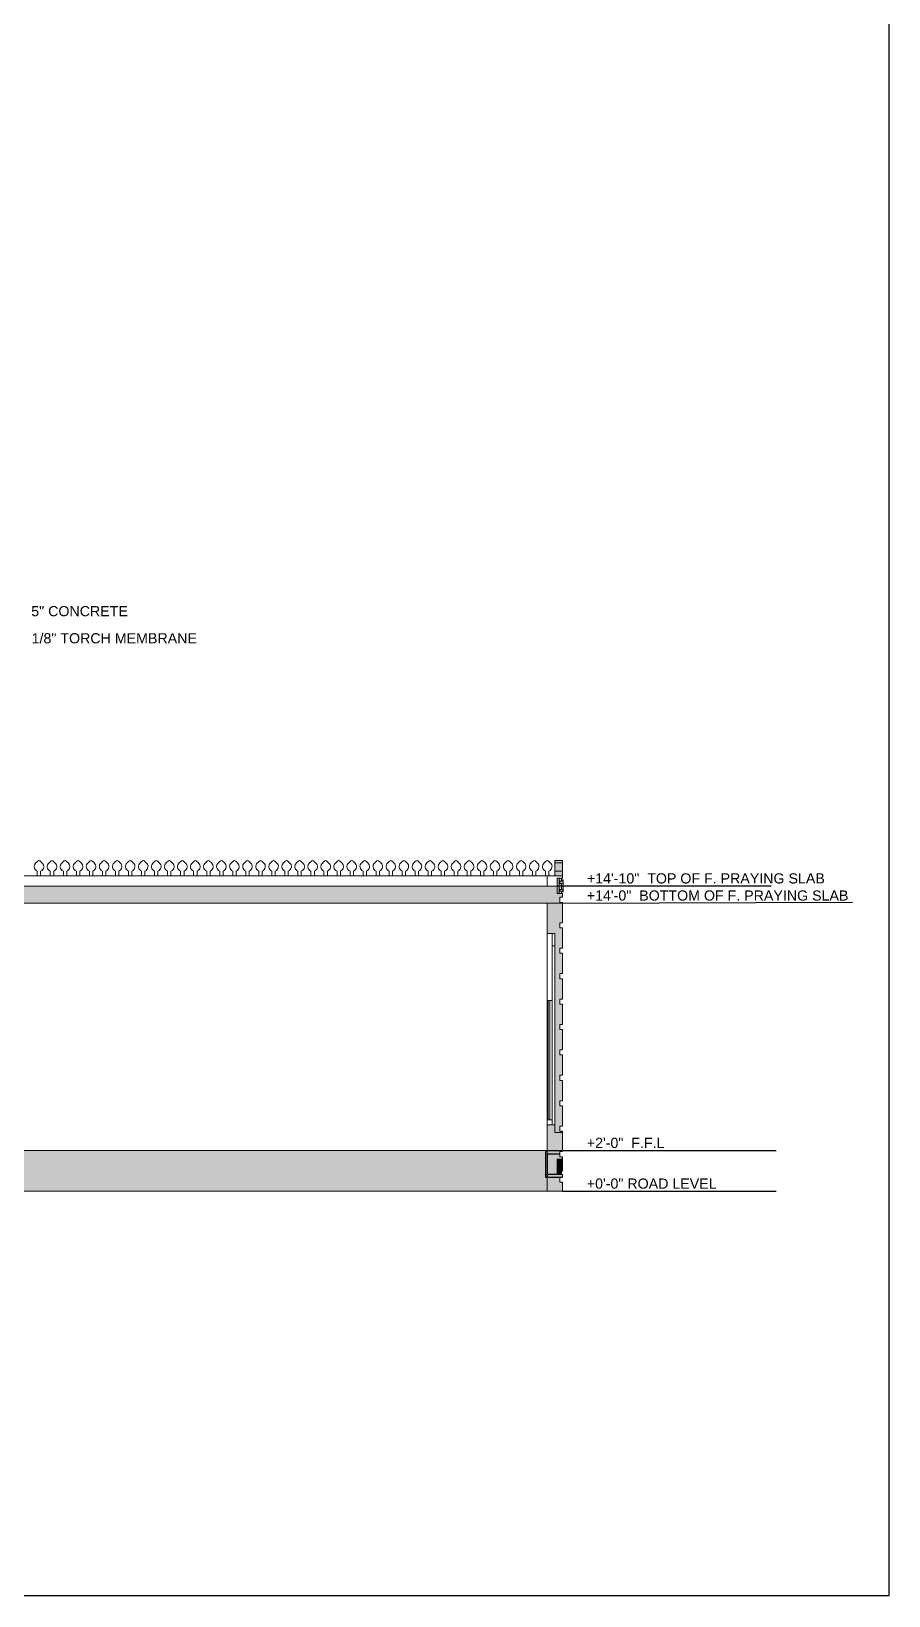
# Model space of a CAD drawing. Header units: inches. Extents: x -6210 to 141093, y -2740 to 21225.
# Drawn here: x 103540 to 104046, y 3540 to 4463 of the extents above; entities that cross this region are included whole.
import ezdxf

# ---------------------------------------------------------------- set-up
doc = ezdxf.new("R2010")
doc.units = ezdxf.units.IN
doc.header["$LTSCALE"] = 100
doc.header["$MEASUREMENT"] = 0
doc.layers.add('1text', color=6, linetype='Continuous')
doc.layers.add('walls', color=1, linetype='Continuous')
for name, color, linetype, true_color in [('BRICK HATCH', 7, 'Continuous', 0xf90105), ('CONCRETE HATCH', 7, 'Continuous', 0xb0b0b0), ('FACADE HTCH', 7, 'Continuous', 0xfafd68), ('FLOOR HATCH', 7, 'Continuous', 0xaef86d)]:
    doc.layers.add(name, color=color, linetype=linetype, true_color=true_color)
doc.styles.get("Standard").update_dxf_attribs({"font": 'arial.ttf', "height": 4})

msp = doc.modelspace()

# ---------------------------------------------------------------- hatches: boundary and pattern name
at = {"layer": 'BRICK HATCH'}
h = msp.add_hatch(color=256, dxfattribs=at)
h.dxf.hatch_style = 1
h.paths.add_polyline_path([(103851.9401, 3937.29936), (103853.37275, 3937.29936), (103853.37275, 3948.91036), (103844.37275, 3948.91036), (103844.37275, 3930.99919), (103848.87275, 3930.99919), (103848.87275, 3923.67641), (103848.87275, 3818.01568), (103848.87275, 3813.51568), (103853.37275, 3813.51568), (103853.37275, 3814.29936), (103851.9401, 3814.29936), (103851.9401, 3817.29936), (103853.37275, 3817.29936), (103853.37275, 3829.29936), (103851.9401, 3829.29936), (103851.9401, 3832.29936), (103853.37275, 3832.29936), (103853.37275, 3844.29936), (103851.9401, 3844.29936), (103851.9401, 3847.29936), (103853.37275, 3847.29936), (103853.37275, 3859.29936), (103851.9401, 3859.29936), (103851.9401, 3862.29936), (103853.37275, 3862.29936), (103853.37275, 3874.29936), (103851.9401, 3874.29936), (103851.9401, 3877.29936), (103853.37275, 3877.29936), (103853.37275, 3889.29936), (103851.9401, 3889.29936), (103851.9401, 3892.29936), (103853.37275, 3892.29936), (103853.37275, 3904.29936), (103851.9401, 3904.29936), (103851.9401, 3907.29936), (103853.37275, 3907.29936), (103853.37275, 3919.29936), (103851.9401, 3919.29936), (103851.9401, 3922.29936), (103853.37275, 3922.29936), (103853.37275, 3925.16832), (103853.37275, 3934.29936), (103851.9401, 3934.29936), (103851.9401, 3936.52524)])
h.paths.add_polyline_path([(103853.37275, 3813.51568), (103848.87275, 3813.51568), (103848.87275, 3818.01568), (103844.37275, 3818.01568), (103844.37275, 3803.01568), (103853.37275, 3803.01568)])
h.paths.add_polyline_path([(103853.37275, 3784.29936), (103851.9401, 3784.29936), (103851.9401, 3787.29936), (103844.37275, 3787.29936), (103844.37275, 3787.01568), (103844.37275, 3779.01568), (103853.37275, 3779.01568)])
h = msp.add_hatch(color=256, dxfattribs=at)
h.dxf.hatch_style = 1
h.paths.add_polyline_path([(103850.37275, 3797.79936), (103853.37275, 3797.79936), (103853.37275, 3799.29936), (103851.9401, 3799.29936), (103851.9401, 3801.01568), (103844.37275, 3801.01568), (103844.37275, 3788.79936), (103850.37275, 3788.79936)])
at = {"layer": 'CONCRETE HATCH'}
h = msp.add_hatch(color=256, dxfattribs=at)
h.dxf.hatch_style = 1
h.paths.add_polyline_path([(103853.37275, 3954.51705), (103852.87457, 3954.51705), (103851.37457, 3954.51705), (103850.37275, 3954.51705), (103850.37275, 3958.91036), (103466.37275, 3958.91036), (103466.37275, 3948.91036), (103853.37275, 3948.91036), (103851.9401, 3949.29936), (103851.9401, 3952.29936), (103853.37275, 3952.29936)])
h = msp.add_hatch(color=256, dxfattribs=at)
h.dxf.hatch_style = 1
h.paths.add_polyline_path([(103484.37275, 3809.01568), (103466.37275, 3809.01568), (103466.37275, 3807.01568), (103484.37275, 3807.01568)])
h.paths.add_polyline_path([(103851.9401, 3802.29936), (103853.37275, 3802.29936), (103853.37275, 3803.01568), (103844.37275, 3803.01568), (103844.37275, 3801.01568), (103851.9401, 3801.01568)])
h.paths.add_polyline_path([(103844.37275, 3801.01568), (103844.37275, 3803.01568), (103843.37275, 3803.01568), (103843.37275, 3788.79936), (103844.37275, 3788.79936)])
h.paths.add_polyline_path([(103853.37275, 3788.79936), (103850.37275, 3788.79936), (103844.37275, 3788.79936), (103844.37275, 3787.29936), (103853.37275, 3787.29936)])
h.paths.add_polyline_path([(103844.37275, 3788.79936), (103843.37275, 3788.79936), (103843.37275, 3787.29936), (103844.37275, 3787.29936)])
at = {"layer": 'FACADE HTCH'}
h = msp.add_hatch(color=256, dxfattribs=at)
h.dxf.hatch_style = 1
h.paths.add_polyline_path([(103853.37275, 3974.00807), (103848.87275, 3974.00807), (103848.87275, 3972.65495), (103853.37275, 3972.65495)])
h.paths.add_polyline_path([(103853.37275, 3972.65495), (103848.87275, 3972.65495), (103848.87275, 3967.76107), (103853.37275, 3967.76107)])
h.paths.add_polyline_path([(103853.37275, 3967.76107), (103848.87275, 3967.76107), (103848.87275, 3965.01568), (103853.37275, 3965.01568)])
h.paths.add_polyline_path([(103853.87092, 3961.83574), (103851.87092, 3961.83574), (103851.87092, 3960.4552), (103853.87092, 3960.4552)])
h.paths.add_polyline_path([(103853.87092, 3962.43664), (103853.87092, 3962.43721), (103853.87092, 3962.45997), (103853.87092, 3962.46071), (103853.87092, 3962.48397), (103853.87092, 3962.50702), (103853.87092, 3962.53), (103853.87092, 3962.53057), (103853.87092, 3962.55333), (103853.87092, 3962.55407), (103853.87092, 3962.57733), (103852.87457, 3962.57733), (103852.87457, 3961.83574), (103853.87092, 3961.83574)])
h.paths.add_polyline_path([(103852.87457, 3962.57733), (103852.87457, 3963.51705), (103851.37457, 3963.51705), (103851.37457, 3954.51705), (103852.87457, 3954.51705), (103852.87457, 3955.82694), (103851.87092, 3955.82694), (103851.87092, 3956.98925), (103852.87457, 3956.98925), (103852.87457, 3960.4552), (103851.87092, 3960.4552), (103851.87092, 3961.83574), (103852.87457, 3961.83574)])
h.paths.add_polyline_path([(103851.37457, 3963.51705), (103850.37275, 3963.51705), (103850.37275, 3954.51705), (103851.37457, 3954.51705)])
h.paths.add_polyline_path([(103853.87092, 3960.4552), (103852.87457, 3960.4552), (103852.87457, 3956.98925), (103853.87092, 3956.98925)])
h.paths.add_polyline_path([(103853.87092, 3956.98925), (103851.87092, 3956.98925), (103851.87092, 3955.82694), (103853.87092, 3955.82694)])
h.paths.add_polyline_path([(103853.87092, 3955.82694), (103852.87457, 3955.82694), (103852.87457, 3955.58235), (103853.87092, 3955.58235), (103853.87092, 3955.72222)])
h = msp.add_hatch(color=256, dxfattribs=at)
h.dxf.hatch_style = 1
h.paths.add_polyline_path([(103853.37275, 3797.5646), (103853.37275, 3797.58786), (103853.37275, 3797.61111), (103853.37275, 3797.63437), (103853.37275, 3797.65763), (103853.37275, 3797.68088), (103853.37275, 3797.70414), (103853.37275, 3797.7274), (103853.37275, 3797.75065), (103853.37275, 3797.77391), (103853.37275, 3797.79936), (103852.87457, 3797.79936), (103852.87457, 3797.38628), (103853.37275, 3797.38628), (103853.37275, 3797.40954), (103853.37275, 3797.43279), (103853.37275, 3797.45605), (103853.37275, 3797.47931), (103853.37275, 3797.50256), (103853.37275, 3797.52582), (103853.37275, 3797.54908)])
h.paths.add_polyline_path([(103851.37275, 3797.00456), (103851.37275, 3797.38628), (103851.37275, 3797.40954), (103851.37275, 3797.43279), (103851.37275, 3797.45605), (103851.37275, 3797.47931), (103851.37275, 3797.50256), (103851.37275, 3797.52582), (103851.37275, 3797.54908), (103851.37275, 3797.5646), (103851.37275, 3797.58786), (103851.37275, 3797.61111), (103851.37275, 3797.63437), (103851.37275, 3797.65763), (103851.37275, 3797.68088), (103851.37275, 3797.70414), (103851.37275, 3797.7274), (103851.37275, 3797.75065), (103851.37275, 3797.77391), (103851.37275, 3797.79936), (103850.37275, 3797.79936), (103850.37275, 3788.79936), (103851.37457, 3788.79936), (103851.37457, 3790.67158), (103851.37275, 3790.67158), (103851.37275, 3791.12957), (103851.37275, 3792.63121), (103851.37275, 3794.71196)])
h = msp.add_hatch(color=256, dxfattribs=at)
h.dxf.hatch_style = 1
h.paths.add_polyline_path([(103852.87457, 3797.00456), (103851.37457, 3797.00456), (103851.37457, 3794.71196), (103852.87457, 3794.71196)])
h.paths.add_polyline_path([(103852.87457, 3794.71196), (103851.37457, 3794.71196), (103851.37457, 3792.63121), (103852.87457, 3792.63121)])
h.paths.add_polyline_path([(103852.87457, 3792.63121), (103851.37457, 3792.63121), (103851.37457, 3791.12957), (103852.87457, 3791.12957)])
h.paths.add_polyline_path([(103853.37275, 3791.12957), (103852.87457, 3791.12957), (103852.87457, 3790.67158), (103853.37275, 3790.67158)])
h.paths.add_polyline_path([(103853.37275, 3792.63121), (103852.87457, 3792.63121), (103852.87457, 3791.12957), (103853.37275, 3791.12957)])
h.paths.add_polyline_path([(103853.37275, 3794.71196), (103852.87457, 3794.71196), (103852.87457, 3792.63121), (103853.37275, 3792.63121)])
h.paths.add_polyline_path([(103853.37275, 3797.00456), (103852.87457, 3797.00456), (103852.87457, 3794.71196), (103853.37275, 3794.71196)])
h.paths.add_polyline_path([(103853.37275, 3797.38628), (103852.87457, 3797.38628), (103852.87457, 3797.00456), (103853.37275, 3797.00456)])
h.paths.add_polyline_path([(103852.87457, 3797.79936), (103851.37457, 3797.79936), (103851.37457, 3797.00456), (103852.87457, 3797.00456)])
h = msp.add_hatch(color=256, dxfattribs=at)
h.dxf.hatch_style = 1
h.paths.add_polyline_path([(103852.87457, 3791.12957), (103851.37457, 3791.12957), (103851.37457, 3788.79936), (103852.87457, 3788.79936)])
at = {"layer": 'FLOOR HATCH'}
h = msp.add_hatch(color=256, dxfattribs=at)
h.dxf.hatch_style = 1
h.paths.add_polyline_path([(103466.37275, 3809.01568), (102194.37275, 3809.01568), (102194.37275, 3779.01568), (103466.37275, 3779.01568)])
h.paths.add_polyline_path([(103843.37275, 3803.01568), (103484.37275, 3803.01568), (103484.37275, 3779.01568), (103844.37275, 3779.01568), (103844.37275, 3787.29936), (103843.37275, 3787.29936)])
h.paths.add_polyline_path([(102176.37275, 3803.01568), (101859.37275, 3803.01568), (101859.37275, 3787.01568), (101858.37275, 3779.01568), (102176.37275, 3779.01568)])

# ---------------------------------------------------------------- linework, layer by layer
msp.add_lwpolyline([(101664.25189, 5114.68925), (104045.85323, 5114.68925), (104045.85323, 3540.36414), (101664.25189, 3540.36414)], close=True)
at = {"layer": '1text'}
for p, q in [((103850.37275, 3959.01705), (103976.5115, 3959.01705)), ((103853.37275, 3948.91036), (104024.47714, 3949.41626)), ((103853.37275, 3803.01568), (103979.5115, 3803.01568)), ((103853.37275, 3779.01568), (103979.5115, 3779.01568))]:
    msp.add_line(p, q, dxfattribs=at)
for points in [[(103863.68452, 3964.03921, 0, 0, 0), (103863.68452, 3960.45376, 0, 3.58544, 0), (103863.68452, 3964.03921, 3.58544, 3.58544, 0)], [(103863.64213, 3953.93251, 0, 0, 0), (103863.64213, 3950.34707, 0, 3.58544, 0), (103863.64213, 3953.93251, 3.58544, 3.58544, 0)], [(103863.64213, 3808.03784, 0, 0, 0), (103863.64213, 3804.45239, 0, 3.58544, 0), (103863.64213, 3808.03784, 3.58544, 3.58544, 0)], [(103863.47904, 3784.03784, 0, 0, 0), (103863.47904, 3780.45239, 0, 3.58544, 0), (103863.47904, 3784.03784, 3.58544, 3.58544, 0)]]:
    msp.add_lwpolyline(points, format="xyseb", dxfattribs=at)
at = {"layer": 'walls', "linetype": 'Continuous', "lineweight": 0, "extrusion": (0, 1, 0)}
for p, q in [((103543.59962, 3967.76102), (103543.59962, 3965.01541)), ((103545.59962, 3965.01541), (103545.59962, 3967.76102)), ((103551.28712, 3967.76125), (103551.28712, 3965.01564)), ((103553.28712, 3965.01564), (103553.28712, 3967.76125)), ((103558.97462, 3967.76113), (103558.97462, 3965.01552)), ((103560.97462, 3965.01552), (103560.97462, 3967.76113)), ((103566.66212, 3967.76112), (103566.66212, 3965.01551)), ((103568.66212, 3965.01551), (103568.66212, 3967.76112)), ((103574.34962, 3967.761), (103574.34962, 3965.01539)), ((103576.34962, 3965.01539), (103576.34962, 3967.761)), ((103582.03712, 3967.76111), (103582.03712, 3965.0155)), ((103584.03712, 3965.0155), (103584.03712, 3967.76111)), ((103589.72462, 3967.76099), (103589.72462, 3965.01538)), ((103591.72462, 3965.01538), (103591.72462, 3967.76099)), ((103597.41212, 3967.76121), (103597.41212, 3965.01561)), ((103599.41212, 3965.0156), (103599.41212, 3967.76121)), ((103605.09962, 3967.76109), (103605.09962, 3965.01548)), ((103607.09962, 3965.01548), (103607.09962, 3967.76109)), ((103612.78712, 3967.76109), (103612.78712, 3965.01548)), ((103614.78712, 3965.01548), (103614.78712, 3967.76109)), ((103620.47462, 3967.76097), (103620.47462, 3965.01536)), ((103622.47462, 3965.01536), (103622.47462, 3967.76097)), ((103628.16212, 3967.76131), (103628.16212, 3965.0157)), ((103630.16212, 3965.0157), (103630.16212, 3967.76131)), ((103635.84962, 3967.76119), (103635.84962, 3965.01558)), ((103637.84962, 3965.01558), (103637.84962, 3967.76119)), ((103643.53712, 3967.76118), (103643.53712, 3965.01557)), ((103645.53712, 3965.01557), (103645.53712, 3967.76118)), ((103651.22462, 3967.76094), (103651.22462, 3965.01533)), ((103653.22462, 3965.01533), (103653.22462, 3967.76094)), ((103658.91212, 3967.76117), (103658.91212, 3965.01556)), ((103660.91212, 3965.01556), (103660.91212, 3967.76117)), ((103666.59962, 3967.76105), (103666.59962, 3965.01544)), ((103668.59962, 3965.01544), (103668.59962, 3967.76105)), ((103674.28712, 3967.76104), (103674.28712, 3965.01543)), ((103676.28712, 3965.01543), (103676.28712, 3967.76104)), ((103681.97462, 3967.76092), (103681.97462, 3965.01531)), ((103683.97462, 3965.01531), (103683.97462, 3967.76092)), ((103689.66212, 3967.76103), (103689.66212, 3965.01542)), ((103691.66212, 3965.01542), (103691.66212, 3967.76103)), ((103697.34962, 3967.76091), (103697.34962, 3965.0153)), ((103699.34962, 3965.0153), (103699.34962, 3967.76091)), ((103705.03712, 3967.76114), (103705.03712, 3965.01553)), ((103707.03712, 3965.01553), (103707.03712, 3967.76114)), ((103712.72462, 3967.76101), (103712.72462, 3965.01541)), ((103714.72462, 3965.0154), (103714.72462, 3967.76101)), ((103720.41212, 3967.76101), (103720.41212, 3965.0154)), ((103722.41212, 3965.0154), (103722.41212, 3967.76101)), ((103728.09962, 3967.76089), (103728.09962, 3965.01528)), ((103730.09962, 3965.01528), (103730.09962, 3967.76089)), ((103735.78712, 3967.76123), (103735.78712, 3965.01562)), ((103737.78712, 3965.01562), (103737.78712, 3967.76123)), ((103743.47462, 3967.76111), (103743.47462, 3965.0155)), ((103745.47462, 3965.0155), (103745.47462, 3967.76111)), ((103751.16212, 3967.7611), (103751.16212, 3965.01549)), ((103753.16212, 3965.01549), (103753.16212, 3967.7611)), ((103758.84962, 3967.76098), (103758.84962, 3965.01537)), ((103760.84962, 3965.01537), (103760.84962, 3967.76098)), ((103766.53712, 3967.76098), (103766.53712, 3965.01537)), ((103768.53712, 3965.01537), (103768.53712, 3967.76098)), ((103774.22462, 3967.76085), (103774.22462, 3965.01525)), ((103776.22462, 3965.01524), (103776.22462, 3967.76085)), ((103781.91212, 3967.76096), (103781.91212, 3965.01536)), ((103783.91212, 3965.01535), (103783.91212, 3967.76096)), ((103789.59962, 3967.76084), (103789.59962, 3965.01523)), ((103791.59962, 3965.01523), (103791.59962, 3967.76084)), ((103797.28712, 3967.76095), (103797.28712, 3965.01534)), ((103799.28712, 3965.01534), (103799.28712, 3967.76095)), ((103804.97462, 3967.76083), (103804.97462, 3965.01522)), ((103806.97462, 3965.01522), (103806.97462, 3967.76083)), ((103812.66212, 3967.76106), (103812.66212, 3965.01545)), ((103814.66212, 3965.01545), (103814.66212, 3967.76106)), ((103820.34962, 3967.76094), (103820.34962, 3965.01533)), ((103822.34962, 3965.01533), (103822.34962, 3967.76094)), ((103828.03712, 3967.76093), (103828.03712, 3965.01532)), ((103830.03712, 3965.01532), (103830.03712, 3967.76093)), ((103835.72462, 3967.76081), (103835.72462, 3965.0152)), ((103837.72462, 3965.0152), (103837.72462, 3967.76081)), ((103843.41212, 3967.7608), (103843.41212, 3965.0152)), ((103845.41212, 3965.01519), (103845.41212, 3967.7608)), ((103848.87275, 3972.65495), (103848.87275, 3974.00807)), ((103848.87275, 3974.00807), (103853.37275, 3974.00807)), ((103848.87275, 3967.76107), (103848.87275, 3972.65495)), ((103848.87275, 3972.65495), (103853.37275, 3972.65495)), ((103848.87275, 3965.01568), (103848.87275, 3967.76107)), ((103848.87275, 3967.76107), (103853.37275, 3967.76107)), ((103853.37275, 3974.00807), (103853.37275, 3972.65495)), ((103853.37275, 3972.65495), (103853.37275, 3967.76107)), ((103853.37275, 3967.76107), (103853.37275, 3965.01568)), ((103850.37275, 3958.91036), (103466.37275, 3958.91036)), ((103844.37275, 3965.01568), (103484.37275, 3965.01568)), ((103844.37275, 3965.01568), (103844.37275, 3958.91036)), ((103853.37275, 3965.01568), (103844.37275, 3965.01568)), ((103850.37275, 3963.51705), (103853.37275, 3963.51705)), ((103850.37275, 3954.51705), (103850.37275, 3963.51705)), ((103851.37457, 3963.51705), (103851.37457, 3954.51705)), ((103852.87457, 3963.51705), (103851.37457, 3963.51705)), ((103851.87092, 3961.83574), (103851.87092, 3960.4552)), ((103853.87092, 3961.83574), (103851.87092, 3961.83574)), ((103851.87092, 3960.4552), (103853.87092, 3960.4552)), ((103852.87457, 3961.83574), (103852.87457, 3963.51705)), ((103852.87457, 3962.57733), (103853.87092, 3962.57733)), ((103852.87457, 3956.98925), (103852.87457, 3960.4552)), ((103853.37275, 3963.51705), (103853.37275, 3965.01568)), ((103853.87092, 3962.55407), (103853.87092, 3962.57733)), ((103853.87092, 3962.55333), (103853.87092, 3962.55407)), ((103853.87092, 3962.53057), (103853.87092, 3962.55333)), ((103853.87092, 3962.53), (103853.87092, 3962.53057)), ((103853.87092, 3962.50702), (103853.87092, 3962.53)), ((103853.87092, 3962.48397), (103853.87092, 3962.50702)), ((103853.87092, 3962.46071), (103853.87092, 3962.48397)), ((103853.87092, 3962.45997), (103853.87092, 3962.46071)), ((103853.87092, 3962.43721), (103853.87092, 3962.45997)), ((103853.87092, 3962.43664), (103853.87092, 3962.43721)), ((103853.87092, 3961.83574), (103853.87092, 3962.43664)), ((103853.87092, 3960.4552), (103853.87092, 3961.83574)), ((103853.87092, 3960.4552), (103853.87092, 3956.98925)), ((103853.37275, 3954.51705), (103850.37275, 3954.51705)), ((103851.37457, 3954.51705), (103852.87457, 3954.51705)), ((103851.87092, 3956.98925), (103851.87092, 3955.82694)), ((103853.87092, 3956.98925), (103851.87092, 3956.98925)), ((103851.87092, 3955.82694), (103853.87092, 3955.82694)), ((103851.9401, 3952.29936), (103853.37275, 3952.29936)), ((103851.9401, 3949.29936), (103851.9401, 3952.29936)), ((103853.37275, 3949.29936), (103851.9401, 3949.29936)), ((103852.87457, 3954.51705), (103852.87457, 3955.82694)), ((103852.87457, 3955.58235), (103853.87092, 3955.58235)), ((103853.37275, 3952.29936), (103853.37275, 3954.51705)), ((103853.37275, 3937.29936), (103853.37275, 3949.29936)), ((103853.87092, 3955.82694), (103853.87092, 3956.98925)), ((103853.87092, 3955.72222), (103853.87092, 3955.82694)), ((103853.87092, 3955.58235), (103853.87092, 3955.72222)), ((103853.37275, 3948.91036), (103466.37275, 3948.91036)), ((103844.37275, 3948.91036), (103844.37275, 3930.99919)), ((103844.37275, 3930.88329), (103844.37275, 3930.99919)), ((103844.37275, 3930.99919), (103848.87275, 3930.99919)), ((103844.37275, 3930.88329), (103844.37275, 3891.4585)), ((103847.37275, 3930.88329), (103844.37275, 3930.88329)), ((103847.37275, 3891.4585), (103847.37275, 3930.88329)), ((103848.87275, 3923.67641), (103848.87275, 3930.99919)), ((103851.9401, 3937.29936), (103853.37275, 3937.29936)), ((103851.9401, 3936.52524), (103851.9401, 3937.29936)), ((103851.9401, 3936.52524), (103851.9401, 3934.29936)), ((103851.9401, 3934.29936), (103853.37275, 3934.29936)), ((103853.37275, 3934.29936), (103853.37275, 3925.16832)), ((103847.37275, 3923.67641), (103848.87275, 3923.67641)), ((103848.87275, 3818.01568), (103848.87275, 3923.67641)), ((103853.37275, 3922.29936), (103851.9401, 3922.29936)), ((103851.9401, 3922.29936), (103851.9401, 3919.29936)), ((103853.37275, 3925.16832), (103853.37275, 3922.29936)), ((103851.9401, 3919.29936), (103853.37275, 3919.29936)), ((103853.37275, 3919.29936), (103853.37275, 3907.29936)), ((103853.37275, 3907.29936), (103851.9401, 3907.29936)), ((103851.9401, 3907.29936), (103851.9401, 3904.29936)), ((103851.9401, 3904.29936), (103853.37275, 3904.29936)), ((103853.37275, 3904.29936), (103853.37275, 3892.29936)), ((103844.37275, 3821.01568), (103844.37275, 3891.4585)), ((103844.37275, 3891.4585), (103847.37275, 3891.4585)), ((103844.87275, 3891.4585), (103844.87275, 3821.01568)), ((103845.87275, 3891.4585), (103844.87275, 3891.4585)), ((103845.87275, 3821.01568), (103845.87275, 3891.4585)), ((103847.37275, 3891.4585), (103847.37275, 3821.01568)), ((103853.37275, 3892.29936), (103851.9401, 3892.29936)), ((103851.9401, 3892.29936), (103851.9401, 3889.29936)), ((103851.9401, 3889.29936), (103853.37275, 3889.29936)), ((103853.37275, 3889.29936), (103853.37275, 3877.29936)), ((103851.9401, 3877.29936), (103851.9401, 3874.29936)), ((103853.37275, 3877.29936), (103851.9401, 3877.29936)), ((103851.9401, 3874.29936), (103853.37275, 3874.29936)), ((103853.37275, 3874.29936), (103853.37275, 3862.29936)), ((103853.37275, 3862.29936), (103851.9401, 3862.29936)), ((103851.9401, 3862.29936), (103851.9401, 3859.29936)), ((103851.9401, 3859.29936), (103853.37275, 3859.29936)), ((103853.37275, 3859.29936), (103853.37275, 3847.29936)), ((103853.37275, 3847.29936), (103851.9401, 3847.29936)), ((103851.9401, 3847.29936), (103851.9401, 3844.29936)), ((103851.9401, 3844.29936), (103853.37275, 3844.29936)), ((103853.37275, 3844.29936), (103853.37275, 3832.29936)), ((103853.37275, 3832.29936), (103851.9401, 3832.29936)), ((103851.9401, 3832.29936), (103851.9401, 3829.29936)), ((103851.9401, 3829.29936), (103853.37275, 3829.29936)), ((103853.37275, 3829.29936), (103853.37275, 3817.29936)), ((103844.37275, 3821.01568), (103844.37275, 3818.01568)), ((103847.37275, 3821.01568), (103844.37275, 3821.01568)), ((103844.87275, 3821.01568), (103845.87275, 3821.01568)), ((103847.37275, 3818.01568), (103847.37275, 3821.01568)), ((103844.37275, 3818.01568), (103844.37275, 3779.01568)), ((103848.87275, 3818.01568), (103844.37275, 3818.01568)), ((103844.37275, 3818.01568), (103847.37275, 3818.01568)), ((103848.87275, 3813.51568), (103848.87275, 3818.01568)), ((103853.37275, 3813.51568), (103848.87275, 3813.51568)), ((103853.37275, 3817.29936), (103851.9401, 3817.29936)), ((103851.9401, 3817.29936), (103851.9401, 3814.29936)), ((103851.9401, 3814.29936), (103853.37275, 3814.29936)), ((103853.37275, 3814.29936), (103853.37275, 3813.51568)), ((103853.37275, 3802.29936), (103853.37275, 3813.51568)), ((103844.37275, 3803.01568), (103484.37275, 3803.01568)), ((103844.37275, 3779.01568), (103844.37275, 3803.01568)), ((103851.9401, 3802.29936), (103853.37275, 3802.29936)), ((103851.9401, 3799.29936), (103851.9401, 3802.29936)), ((103850.37275, 3797.79936), (103853.37275, 3797.79936)), ((103850.37275, 3788.79936), (103850.37275, 3797.79936)), ((103851.37275, 3797.79936), (103851.37275, 3797.79717)), ((103851.37275, 3797.79717), (103851.37275, 3797.77391)), ((103851.37275, 3797.79717), (103851.37457, 3797.79717)), ((103851.37275, 3797.79717), (103851.37457, 3797.79717)), ((103851.37275, 3797.77391), (103851.37275, 3797.75065)), ((103851.37275, 3797.77391), (103851.37457, 3797.77391)), ((103851.37275, 3797.77391), (103851.37457, 3797.77391)), ((103851.37275, 3797.75065), (103851.37275, 3797.7274)), ((103851.37275, 3797.75065), (103851.37457, 3797.75065)), ((103851.37275, 3797.75065), (103851.37457, 3797.75065)), ((103851.37275, 3797.7274), (103851.37275, 3797.70414)), ((103851.37275, 3797.7274), (103851.37457, 3797.7274)), ((103851.37275, 3797.7274), (103851.37457, 3797.7274)), ((103851.37275, 3797.70414), (103851.37275, 3797.68088)), ((103851.37275, 3797.70414), (103851.37457, 3797.70414)), ((103851.37275, 3797.70414), (103851.37457, 3797.70414)), ((103851.37275, 3797.68088), (103851.37275, 3797.65763)), ((103851.37275, 3797.68088), (103851.37457, 3797.68088)), ((103851.37275, 3797.68088), (103851.37457, 3797.68088)), ((103851.37275, 3797.65763), (103851.37275, 3797.63437)), ((103851.37275, 3797.65763), (103851.37457, 3797.65763)), ((103851.37275, 3797.65763), (103851.37457, 3797.65763)), ((103851.37275, 3797.63437), (103851.37457, 3797.63437)), ((103851.37275, 3797.63437), (103851.37275, 3797.61111)), ((103851.37275, 3797.63437), (103851.37457, 3797.63437)), ((103851.37275, 3797.61111), (103851.37457, 3797.61111)), ((103851.37275, 3797.61111), (103851.37275, 3797.58786)), ((103851.37275, 3797.61111), (103851.37457, 3797.61111)), ((103851.37275, 3797.58786), (103851.37457, 3797.58786)), ((103851.37275, 3797.58786), (103851.37275, 3797.5646)), ((103851.37275, 3797.58786), (103851.37457, 3797.58786)), ((103851.37275, 3797.5646), (103851.37457, 3797.5646)), ((103851.37275, 3797.5646), (103851.37275, 3797.54908)), ((103851.37275, 3797.5646), (103851.37457, 3797.5646)), ((103851.37275, 3797.54908), (103851.37275, 3797.52582)), ((103851.37275, 3797.54908), (103851.37457, 3797.54908)), ((103851.37275, 3797.52582), (103851.37457, 3797.52582)), ((103851.37275, 3797.52582), (103851.37275, 3797.50256)), ((103851.37275, 3797.52582), (103851.37457, 3797.52582)), ((103851.37275, 3797.50256), (103851.37457, 3797.50256)), ((103851.37275, 3797.50256), (103851.37275, 3797.47931)), ((103851.37275, 3797.50256), (103851.37457, 3797.50256)), ((103851.37275, 3797.47931), (103851.37457, 3797.47931)), ((103851.37275, 3797.47931), (103851.37275, 3797.45605)), ((103851.37275, 3797.47931), (103851.37457, 3797.47931)), ((103851.37275, 3797.45605), (103851.37457, 3797.45605)), ((103851.37275, 3797.45605), (103851.37275, 3797.43279)), ((103851.37275, 3797.45605), (103851.37457, 3797.45605)), ((103851.37275, 3797.43279), (103851.37457, 3797.43279)), ((103851.37275, 3797.43279), (103851.37275, 3797.40954)), ((103851.37275, 3797.43279), (103851.37457, 3797.43279)), ((103851.37275, 3797.40954), (103851.37275, 3797.38628)), ((103851.37275, 3797.40954), (103851.37457, 3797.40954)), ((103851.37275, 3797.40954), (103851.37457, 3797.40954)), ((103851.37275, 3797.38628), (103851.37275, 3797.00456)), ((103851.37275, 3797.38628), (103851.37457, 3797.38628)), ((103851.37275, 3797.38628), (103851.37457, 3797.38628)), ((103851.37275, 3797.00456), (103851.37275, 3794.71196)), ((103853.37275, 3797.00456), (103851.37275, 3797.00456)), ((103851.37275, 3792.63121), (103851.37275, 3794.71196)), ((103851.37275, 3794.71196), (103853.37275, 3794.71196)), ((103851.37275, 3792.63121), (103851.37275, 3791.12957)), ((103853.37275, 3792.63121), (103851.37275, 3792.63121)), ((103852.87457, 3797.79936), (103851.37457, 3797.79936)), ((103851.37457, 3797.79936), (103851.37457, 3788.79936)), ((103853.37275, 3799.29936), (103851.9401, 3799.29936)), ((103852.87457, 3788.79936), (103852.87457, 3797.79936)), ((103852.87457, 3797.38628), (103853.37275, 3797.38628)), ((103853.37275, 3797.79936), (103853.37275, 3799.29936)), ((103853.37275, 3797.79717), (103853.37275, 3797.79936)), ((103853.37275, 3797.77391), (103853.37275, 3797.79717)), ((103853.37275, 3797.75065), (103853.37275, 3797.77391)), ((103853.37275, 3797.7274), (103853.37275, 3797.75065)), ((103853.37275, 3797.70414), (103853.37275, 3797.7274)), ((103853.37275, 3797.68088), (103853.37275, 3797.70414)), ((103853.37275, 3797.65763), (103853.37275, 3797.68088)), ((103853.37275, 3797.63437), (103853.37275, 3797.65763)), ((103853.37275, 3797.61111), (103853.37275, 3797.63437)), ((103853.37275, 3797.58786), (103853.37275, 3797.61111)), ((103853.37275, 3797.5646), (103853.37275, 3797.58786)), ((103853.37275, 3797.54908), (103853.37275, 3797.5646)), ((103853.37275, 3797.52582), (103853.37275, 3797.54908)), ((103853.37275, 3797.50256), (103853.37275, 3797.52582)), ((103853.37275, 3797.47931), (103853.37275, 3797.50256)), ((103853.37275, 3797.45605), (103853.37275, 3797.47931)), ((103853.37275, 3797.43279), (103853.37275, 3797.45605)), ((103853.37275, 3797.40954), (103853.37275, 3797.43279)), ((103853.37275, 3797.38628), (103853.37275, 3797.40954)), ((103853.37275, 3797.00456), (103853.37275, 3797.38628)), ((103853.37275, 3794.71196), (103853.37275, 3797.00456)), ((103853.37275, 3794.71196), (103853.37275, 3792.63121)), ((103853.37275, 3791.12957), (103853.37275, 3792.63121)), ((103853.37275, 3788.79936), (103850.37275, 3788.79936)), ((103851.37275, 3791.12957), (103851.37275, 3790.67158)), ((103851.37275, 3791.12957), (103853.37275, 3791.12957)), ((103851.37275, 3790.67158), (103851.37457, 3790.67158)), ((103851.37457, 3788.79936), (103852.87457, 3788.79936)), ((103851.9401, 3787.29936), (103853.37275, 3787.29936)), ((103851.9401, 3784.29936), (103851.9401, 3787.29936)), ((103853.37275, 3784.29936), (103851.9401, 3784.29936)), ((103852.87457, 3790.67158), (103853.37275, 3790.67158)), ((103853.37275, 3790.67158), (103853.37275, 3791.12957)), ((103853.37275, 3787.29936), (103853.37275, 3788.79936)), ((103853.37275, 3779.01568), (103853.37275, 3784.29936)), ((103484.37275, 3779.01568), (103844.37275, 3779.01568)), ((103844.37275, 3779.01568), (103853.37275, 3779.01568))]:
    msp.add_line(p, q, dxfattribs=at)
at = {"layer": 'walls'}
for p, q in [((103843.37275, 3803.01568), (103853.37275, 3803.01568)), ((103843.37275, 3803.01568), (103843.37275, 3787.29936)), ((103844.37275, 3801.01568), (103851.9401, 3801.01568)), ((103844.37275, 3801.01568), (103844.37275, 3787.01568)), ((103850.37275, 3788.79936), (103843.37275, 3788.79936)), ((103843.37275, 3787.29936), (103853.37275, 3787.29936))]:
    msp.add_line(p, q, dxfattribs=at)
at = {"layer": 'walls', "linetype": 'Continuous', "lineweight": 0}
for centre, radius, start, end in [((103544.59962, 3970.42315), 2.84375, 128.29858572, 249.41183398), ((103547.52096, 3968.37863), 6.34226, 117.42681358, 137.60411989), ((103541.67828, 3968.37863), 6.34226, 42.39588011, 62.57318642), ((103544.59962, 3970.42315), 2.84375, 290.58817169, 51.70141428), ((103552.28712, 3970.42337), 2.84375, 128.29858572, 249.41183398), ((103555.20846, 3968.37886), 6.34226, 117.42681358, 137.60411989), ((103549.36578, 3968.37886), 6.34226, 42.39588011, 62.57318642), ((103552.28712, 3970.42337), 2.84375, 290.58817169, 51.70141428), ((103559.97462, 3970.42325), 2.84375, 128.29858572, 249.41183398), ((103562.89596, 3968.37874), 6.34226, 117.42681358, 137.60411989), ((103557.05328, 3968.37874), 6.34226, 42.39588011, 62.57318642), ((103559.97462, 3970.42325), 2.84375, 290.58817169, 51.70141428), ((103567.66212, 3970.42325), 2.84375, 128.29858572, 249.41183398), ((103570.58346, 3968.37873), 6.34226, 117.42681358, 137.60411989), ((103564.74078, 3968.37873), 6.34226, 42.39588011, 62.57318642), ((103567.66212, 3970.42325), 2.84375, 290.58817169, 51.70141428), ((103575.34962, 3970.42312), 2.84375, 128.29858572, 249.41183398), ((103578.27096, 3968.37861), 6.34226, 117.42681358, 137.60411989), ((103572.42828, 3968.37861), 6.34226, 42.39588011, 62.57318642), ((103575.34962, 3970.42312), 2.84375, 290.58817169, 51.70141428), ((103583.03712, 3970.42324), 2.84375, 128.29858572, 249.41183398), ((103585.95846, 3968.37872), 6.34226, 117.42681358, 137.60411989), ((103580.11578, 3968.37872), 6.34226, 42.39588011, 62.57318642), ((103583.03712, 3970.42324), 2.84375, 290.58817169, 51.70141428), ((103590.72462, 3970.42311), 2.84375, 128.29858572, 249.41183398), ((103593.64596, 3968.3786), 6.34226, 117.42681358, 137.60411989), ((103587.80328, 3968.3786), 6.34226, 42.39588011, 62.57318642), ((103590.72462, 3970.42311), 2.84375, 290.58817169, 51.70141428), ((103598.41212, 3970.42334), 2.84375, 128.29858572, 249.41183398), ((103601.33346, 3968.37883), 6.34226, 117.42681358, 137.60411989), ((103595.49078, 3968.37883), 6.34226, 42.39588011, 62.57318642), ((103598.41212, 3970.42334), 2.84375, 290.58817169, 51.70141428), ((103606.09962, 3970.42322), 2.84375, 128.29858572, 249.41183398), ((103609.02096, 3968.37871), 6.34226, 117.42681358, 137.60411989), ((103603.17828, 3968.37871), 6.34226, 42.39588011, 62.57318642), ((103606.09962, 3970.42322), 2.84375, 290.58817169, 51.70141428), ((103613.78712, 3970.42321), 2.84375, 128.29858572, 249.41183398), ((103616.70846, 3968.3787), 6.34226, 117.42681358, 137.60411989), ((103610.86578, 3968.3787), 6.34226, 42.39588011, 62.57318642), ((103613.78712, 3970.42321), 2.84375, 290.58817169, 51.70141428), ((103621.47462, 3970.42309), 2.84375, 128.29858572, 249.41183398), ((103624.39596, 3968.37858), 6.34226, 117.42681358, 137.60411989), ((103618.55328, 3968.37858), 6.34226, 42.39588011, 62.57318642), ((103621.47462, 3970.42309), 2.84375, 290.58817169, 51.70141428), ((103629.16212, 3970.42343), 2.84375, 128.29858572, 249.41183398), ((103632.08346, 3968.37892), 6.34226, 117.42681358, 137.60411989), ((103626.24078, 3968.37892), 6.34226, 42.39588011, 62.57318642), ((103629.16212, 3970.42343), 2.84375, 290.58817169, 51.70141428), ((103636.84962, 3970.42331), 2.84375, 128.29858572, 249.41183398), ((103639.77096, 3968.3788), 6.34226, 117.42681358, 137.60411989), ((103633.92828, 3968.3788), 6.34226, 42.39588011, 62.57318642), ((103636.84962, 3970.42331), 2.84375, 290.58817169, 51.70141428), ((103644.53712, 3970.42331), 2.84375, 128.29858572, 249.41183398), ((103647.45846, 3968.37879), 6.34226, 117.42681358, 137.60411989), ((103641.61578, 3968.37879), 6.34226, 42.39588011, 62.57318642), ((103644.53712, 3970.42331), 2.84375, 290.58817169, 51.70141428), ((103652.22462, 3970.42307), 2.84375, 128.29858572, 249.41183398), ((103655.14596, 3968.37856), 6.34226, 117.42681358, 137.60411989), ((103649.30328, 3968.37856), 6.34226, 42.39588011, 62.57318642), ((103652.22462, 3970.42307), 2.84375, 290.58817169, 51.70141428), ((103659.91212, 3970.4233), 2.84375, 128.29858572, 249.41183398), ((103662.83346, 3968.37878), 6.34226, 117.42681358, 137.60411989), ((103656.99078, 3968.37878), 6.34226, 42.39588011, 62.57318642), ((103659.91212, 3970.4233), 2.84375, 290.58817169, 51.70141428), ((103667.59962, 3970.42317), 2.84375, 128.29858572, 249.41183398), ((103670.52096, 3968.37866), 6.34226, 117.42681358, 137.60411989), ((103664.67828, 3968.37866), 6.34226, 42.39588011, 62.57318642), ((103667.59962, 3970.42317), 2.84375, 290.58817169, 51.70141428), ((103675.28712, 3970.42317), 2.84375, 128.29858572, 249.41183398), ((103678.20846, 3968.37866), 6.34226, 117.42681358, 137.60411989), ((103672.36578, 3968.37866), 6.34226, 42.39588011, 62.57318642), ((103675.28712, 3970.42317), 2.84375, 290.58817169, 51.70141428), ((103682.97462, 3970.42305), 2.84375, 128.29858572, 249.41183398), ((103685.89596, 3968.37853), 6.34226, 117.42681358, 137.60411989), ((103680.05328, 3968.37853), 6.34226, 42.39588011, 62.57318642), ((103682.97462, 3970.42305), 2.84375, 290.58817169, 51.70141428), ((103690.66212, 3970.42316), 2.84375, 128.29858572, 249.41183398), ((103693.58346, 3968.37865), 6.34226, 117.42681358, 137.60411989), ((103687.74078, 3968.37865), 6.34226, 42.39588011, 62.57318642), ((103690.66212, 3970.42316), 2.84375, 290.58817169, 51.70141428), ((103698.34962, 3970.42304), 2.84375, 128.29858572, 249.41183398), ((103701.27096, 3968.37852), 6.34226, 117.42681358, 137.60411989), ((103695.42828, 3968.37852), 6.34226, 42.39588011, 62.57318642), ((103698.34962, 3970.42304), 2.84375, 290.58817169, 51.70141428), ((103706.03712, 3970.42326), 2.84375, 128.29858572, 249.41183398), ((103708.95846, 3968.37875), 6.34226, 117.42681358, 137.60411989), ((103703.11578, 3968.37875), 6.34226, 42.39588011, 62.57318642), ((103706.03712, 3970.42326), 2.84375, 290.58817169, 51.70141428), ((103713.72462, 3970.42314), 2.84375, 128.29858572, 249.41183398), ((103716.64596, 3968.37863), 6.34226, 117.42681358, 137.60411989), ((103710.80328, 3968.37863), 6.34226, 42.39588011, 62.57318642), ((103713.72462, 3970.42314), 2.84375, 290.58817169, 51.70141428), ((103721.41212, 3970.42314), 2.84375, 128.29858572, 249.41183398), ((103724.33346, 3968.37862), 6.34226, 117.42681358, 137.60411989), ((103718.49078, 3968.37862), 6.34226, 42.39588011, 62.57318642), ((103721.41212, 3970.42314), 2.84375, 290.58817169, 51.70141428), ((103729.09962, 3970.42301), 2.84375, 128.29858572, 249.41183398), ((103732.02096, 3968.3785), 6.34226, 117.42681358, 137.60411989), ((103726.17828, 3968.3785), 6.34226, 42.39588011, 62.57318642), ((103729.09962, 3970.42301), 2.84375, 290.58817169, 51.70141428), ((103736.78712, 3970.42336), 2.84375, 128.29858572, 249.41183398), ((103739.70846, 3968.37884), 6.34226, 117.42681358, 137.60411989), ((103733.86578, 3968.37884), 6.34226, 42.39588011, 62.57318642), ((103736.78712, 3970.42336), 2.84375, 290.58817169, 51.70141428), ((103744.47462, 3970.42323), 2.84375, 128.29858572, 249.41183398), ((103747.39596, 3968.37872), 6.34226, 117.42681358, 137.60411989), ((103741.55328, 3968.37872), 6.34226, 42.39588011, 62.57318642), ((103744.47462, 3970.42323), 2.84375, 290.58817169, 51.70141428), ((103752.16212, 3970.42323), 2.84375, 128.29858572, 249.41183398), ((103755.08346, 3968.37872), 6.34226, 117.42681358, 137.60411989), ((103749.24078, 3968.37872), 6.34226, 42.39588011, 62.57318642), ((103752.16212, 3970.42323), 2.84375, 290.58817169, 51.70141428), ((103759.84962, 3970.42311), 2.84375, 128.29858572, 249.41183398), ((103762.77096, 3968.37859), 6.34226, 117.42681358, 137.60411989), ((103756.92828, 3968.37859), 6.34226, 42.39588011, 62.57318642), ((103759.84962, 3970.42311), 2.84375, 290.58817169, 51.70141428), ((103767.53712, 3970.4231), 2.84375, 128.29858572, 249.41183398), ((103770.45846, 3968.37859), 6.34226, 117.42681358, 137.60411989), ((103764.61578, 3968.37859), 6.34226, 42.39588011, 62.57318642), ((103767.53712, 3970.4231), 2.84375, 290.58817169, 51.70141428), ((103775.22462, 3970.42298), 2.84375, 128.29858572, 249.41183398), ((103778.14596, 3968.37847), 6.34226, 117.42681358, 137.60411989), ((103772.30328, 3968.37847), 6.34226, 42.39588011, 62.57318642), ((103775.22462, 3970.42298), 2.84375, 290.58817169, 51.70141428), ((103782.91212, 3970.42309), 2.84375, 128.29858572, 249.41183398), ((103785.83346, 3968.37858), 6.34226, 117.42681358, 137.60411989), ((103779.99078, 3968.37858), 6.34226, 42.39588011, 62.57318642), ((103782.91212, 3970.42309), 2.84375, 290.58817169, 51.70141428), ((103790.59962, 3970.42297), 2.84375, 128.29858572, 249.41183398), ((103793.52096, 3968.37846), 6.34226, 117.42681358, 137.60411989), ((103787.67828, 3968.37846), 6.34226, 42.39588011, 62.57318642), ((103790.59962, 3970.42297), 2.84375, 290.58817169, 51.70141428), ((103798.28712, 3970.42308), 2.84375, 128.29858572, 249.41183398), ((103801.20846, 3968.37857), 6.34226, 117.42681358, 137.60411989), ((103795.36578, 3968.37857), 6.34226, 42.39588011, 62.57318642), ((103798.28712, 3970.42308), 2.84375, 290.58817169, 51.70141428), ((103805.97462, 3970.42296), 2.84375, 128.29858572, 249.41183398), ((103808.89596, 3968.37844), 6.34226, 117.42681358, 137.60411989), ((103803.05328, 3968.37844), 6.34226, 42.39588011, 62.57318642), ((103805.97462, 3970.42296), 2.84375, 290.58817169, 51.70141428), ((103813.66212, 3970.42318), 2.84375, 128.29858572, 249.41183398), ((103816.58346, 3968.37867), 6.34226, 117.42681358, 137.60411989), ((103810.74078, 3968.37867), 6.34226, 42.39588011, 62.57318642), ((103813.66212, 3970.42318), 2.84375, 290.58817169, 51.70141428), ((103821.34962, 3970.42306), 2.84375, 128.29858572, 249.41183398), ((103824.27096, 3968.37855), 6.34226, 117.42681358, 137.60411989), ((103818.42828, 3968.37855), 6.34226, 42.39588011, 62.57318642), ((103821.34962, 3970.42306), 2.84375, 290.58817169, 51.70141428), ((103829.03712, 3970.42306), 2.84375, 128.29858572, 249.41183398), ((103831.95846, 3968.37854), 6.34226, 117.42681358, 137.60411989), ((103826.11578, 3968.37854), 6.34226, 42.39588011, 62.57318642), ((103829.03712, 3970.42306), 2.84375, 290.58817169, 51.70141428), ((103836.72462, 3970.42293), 2.84375, 128.29858572, 249.41183398), ((103839.64596, 3968.37842), 6.34226, 117.42681358, 137.60411989), ((103833.80328, 3968.37842), 6.34226, 42.39588011, 62.57318642), ((103836.72462, 3970.42293), 2.84375, 290.58817169, 51.70141428), ((103844.41212, 3970.42293), 2.84375, 128.29858572, 249.41183398), ((103847.33346, 3968.37842), 6.34226, 117.42681358, 137.60411989), ((103841.49078, 3968.37842), 6.34226, 42.39588011, 62.57318642), ((103844.41212, 3970.42293), 2.84375, 290.58817169, 51.70141428)]:
    msp.add_arc(centre, radius, start, end, dxfattribs=at)

# ---------------------------------------------------------------- texts
at = {"layer": '1text', "char_height": 6, "attachment_point": 1}
for s, width, insert in [('5" CONCRETE', 148.0436087, (103540.0475, 4124.0592)), ('1/8" TORCH MEMBRANE', 148.0436087, (103540.27008, 4108.06198)), ('+14\'-10"  TOP OF F. PRAYING SLAB', 148.0436087, (103867.82255, 3966.44643)), ('+14\'-0"  BOTTOM OF F. PRAYING SLAB', 157.1258531, (103867.78016, 3956.33973)), ('+2\'-0"  F.F.L', 131.6814561, (103867.78016, 3810.44506)), ('+0\'-0" ROAD LEVEL', 131.6814561, (103867.78016, 3786.44506))]:
    msp.add_mtext_dynamic_manual_height_columns(s, width=width, gutter_width=60, heights=[0], dxfattribs=dict(at, insert=insert))

doc.saveas('drawing.dxf')
